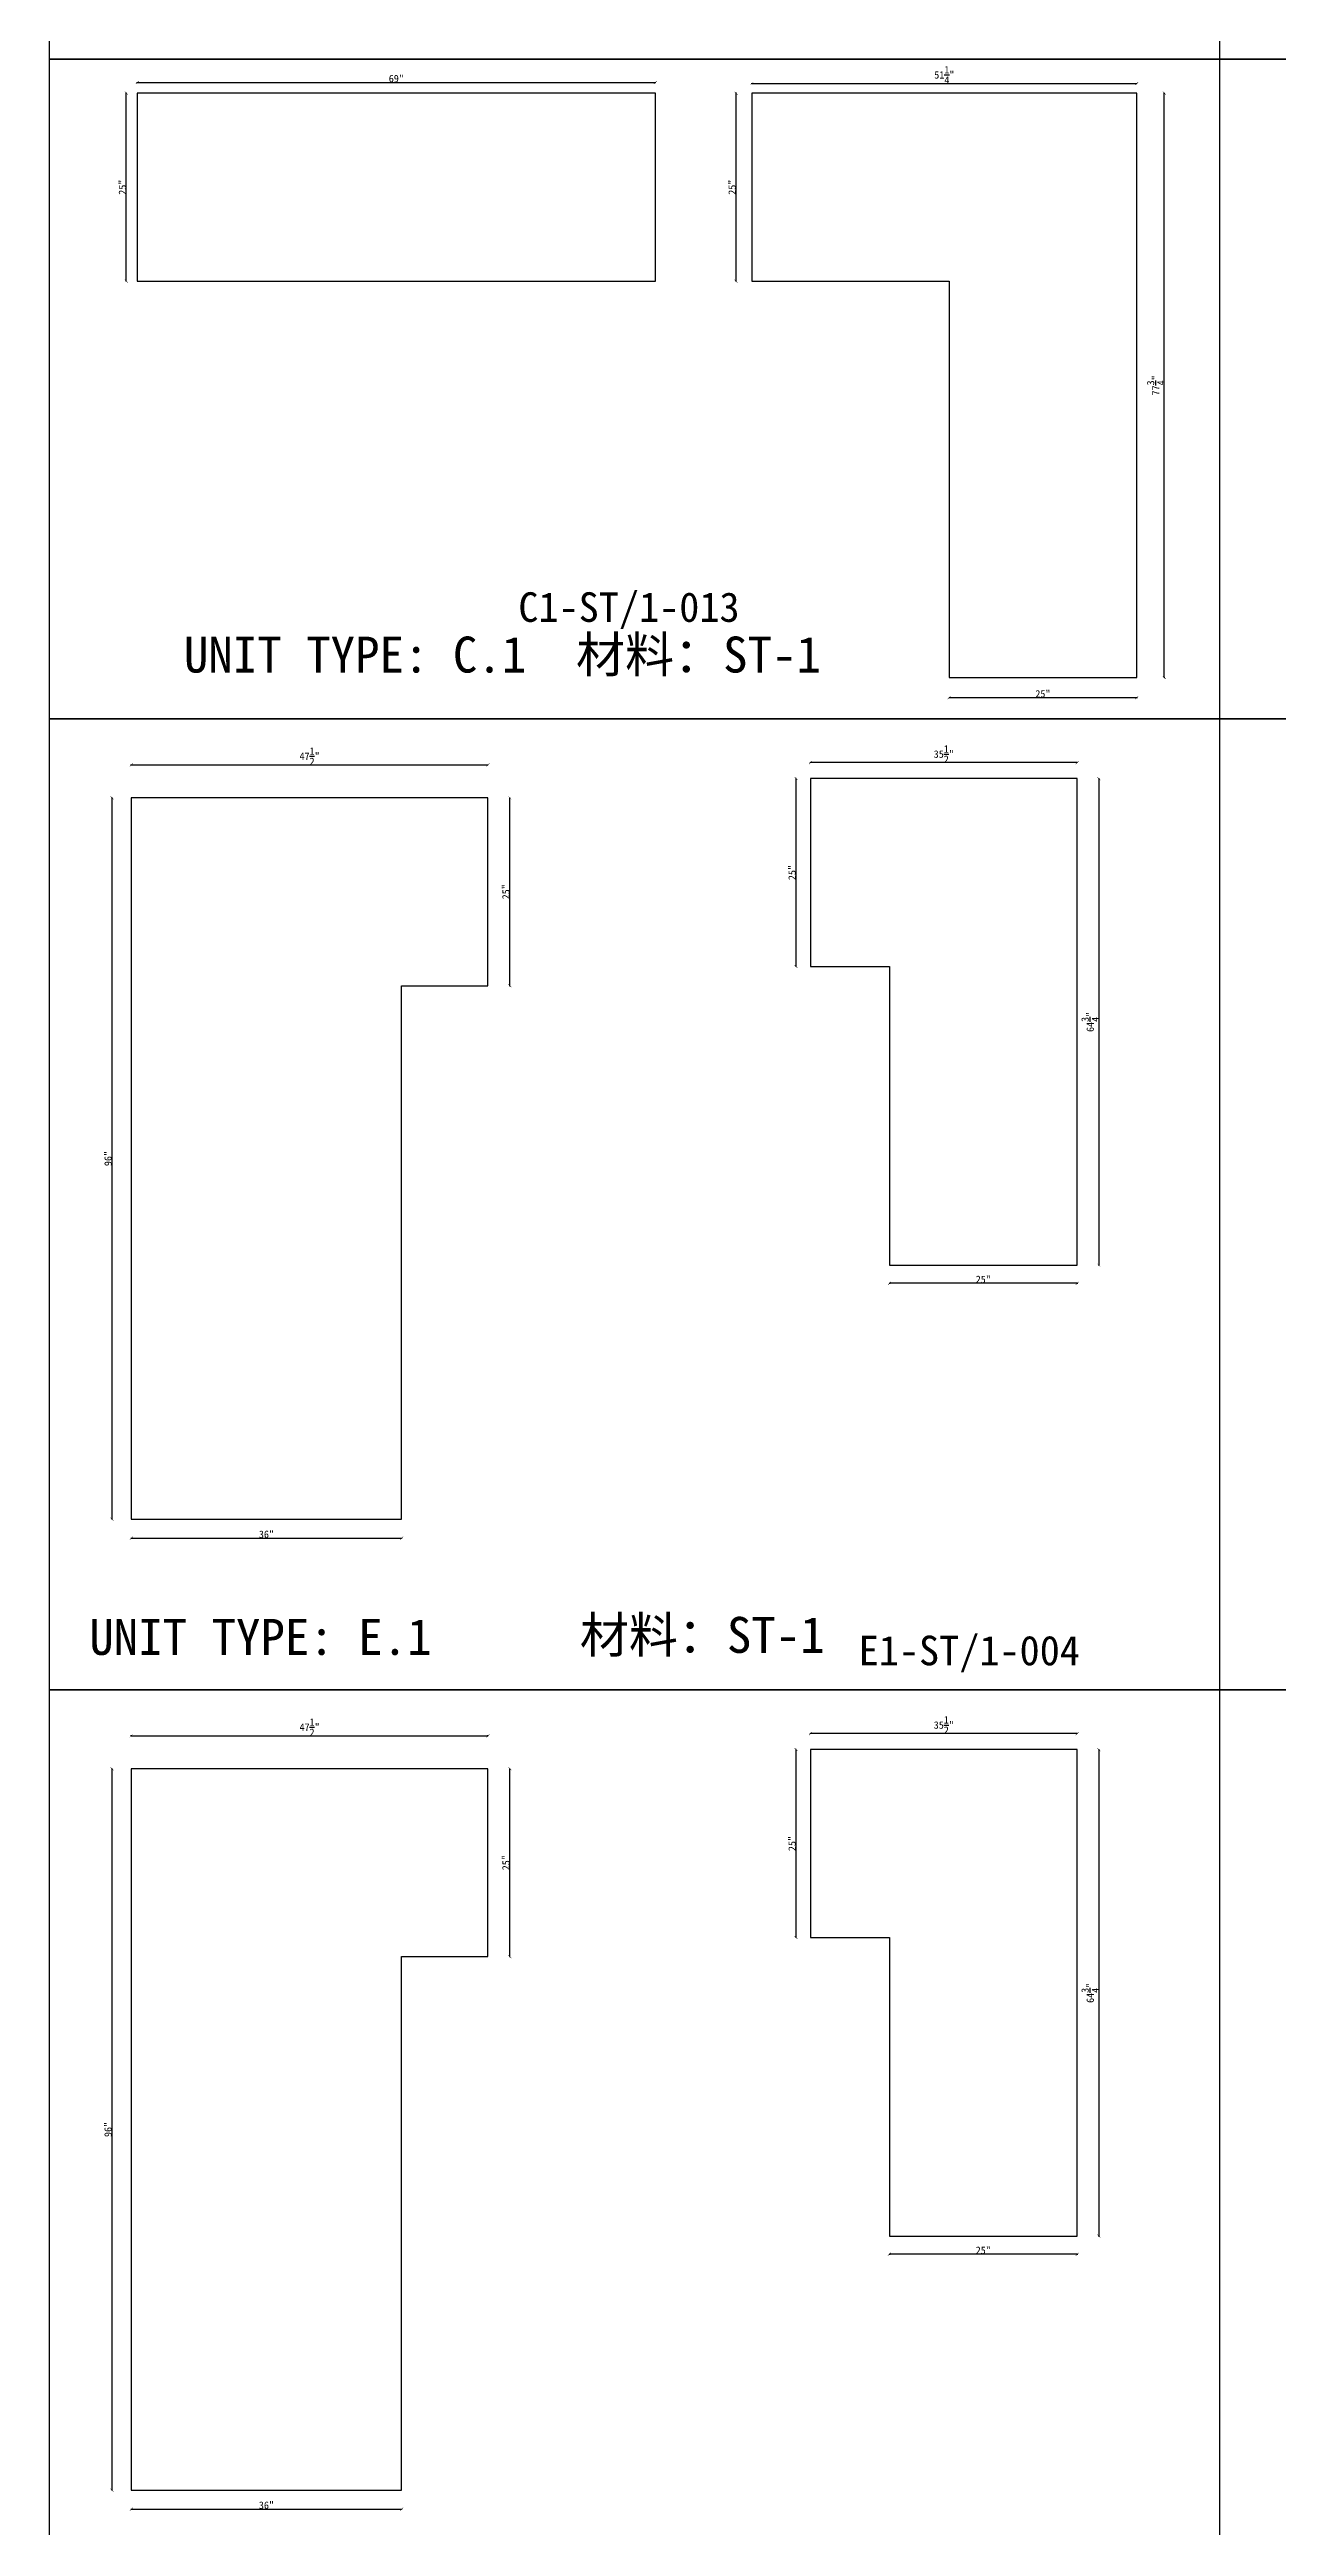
# Model space of a CAD drawing. Header units: millimetres. Extents: x -46966 to 138077, y -48408 to 2116.
# Drawn here: x 102126 to 106279, y -12752 to -4379 of the extents above; entities that cross this region are included whole.
import ezdxf
from ezdxf.enums import TextEntityAlignment as Align

# ---------------------------------------------------------------- set-up
doc = ezdxf.new("R2010")
doc.units = ezdxf.units.MM
doc.layers.add('PART_NUMBER', color=3, linetype='Continuous')
doc.styles.add('样式 1', font='')
doc.styles.get('样式 1').set_extended_font_data('NSimSun')
doc.dimstyles.new('副本 ISO-25', dxfattribs={"dimtxt": 25, "dimasz": 10, "dimexe": 1.5, "dimexo": 0.5, "dimtad": 1, "dimlfac": 0.03937, "dimlunit": 5, "dimtxsty": '样式 1', "dimblk": 'ARCHTICK', "dimcen": 2.5, "dimclrd": 256, "dimclrt": 1, "dimazin": 3, "dimtfac": 1, "dimtmove": 0, "dimatfit": 3, "dimfxlon": 1})

# ---------------------------------------------------------------- blocks, each defined once
blk = doc.blocks.new('_ArchTick')
at = {"color": 0, "linetype": 'ByBlock', "const_width": 0.15}
blk.add_lwpolyline([(-0.5, -0.5), (0.5, 0.5)], dxfattribs=at)
blk = doc.blocks.new('*D1641')
at = {"color": 0, "lineweight": -2, "transparency": 16777216}
for p, q in [((102386.8, -4526.7), (102384.3, -4526.7)), ((102386.8, -5161.7), (102384.3, -5161.7))]:
    blk.add_line(p, q, dxfattribs=at)
at = {"lineweight": -2, "transparency": 16777216}
blk.add_line((102385.8, -5161.7), (102385.8, -4526.7), dxfattribs=at)
at = {"layer": 'Defpoints', "color": 0, "transparency": 16777216}
for p in [(102385.8, -4526.7), (102422.7, -4526.7), (102422.7, -5161.7)]:
    blk.add_point(p, dxfattribs=at)
at = {"lineweight": -2, "transparency": 16777216, "xscale": 10, "yscale": 10, "zscale": 10}
for p, rotation in [((102385.8, -4526.7), 90), ((102385.8, -5161.7), 270)]:
    blk.add_blockref('_ArchTick', p, dxfattribs=dict(at, rotation=rotation))
at = {"color": 1, "transparency": 16777216, "insert": (102372.7, -4844.2), "char_height": 25, "attachment_point": 5, "rotation": 90, "style": '样式 1'}
blk.add_mtext('\\A1;25"', dxfattribs=at)
blk = doc.blocks.new('*D1642')
at = {"color": 0, "lineweight": -2, "transparency": 16777216}
for p, q in [((102422.7, -4491.3), (102422.7, -4488.8)), ((104175.3, -4491.3), (104175.3, -4488.8))]:
    blk.add_line(p, q, dxfattribs=at)
at = {"lineweight": -2, "transparency": 16777216}
blk.add_line((102422.7, -4490.3), (104175.3, -4490.3), dxfattribs=at)
at = {"layer": 'Defpoints', "color": 0, "transparency": 16777216}
for p in [(104175.3, -4490.3), (102422.7, -4526.7), (104175.3, -4526.7)]:
    blk.add_point(p, dxfattribs=at)
at = {"lineweight": -2, "transparency": 16777216, "xscale": 10, "yscale": 10, "zscale": 10, "rotation": 180}
blk.add_blockref('_ArchTick', (102422.7, -4490.3), dxfattribs=at)
at = {"lineweight": -2, "transparency": 16777216, "xscale": 10, "yscale": 10, "zscale": 10}
blk.add_blockref('_ArchTick', (104175.3, -4490.3), dxfattribs=at)
at = {"color": 1, "transparency": 16777216, "insert": (103299, -4477.2), "char_height": 25, "attachment_point": 5, "style": '样式 1'}
blk.add_mtext('\\A1;69"', dxfattribs=at)
blk = doc.blocks.new('*D1643')
at = {"color": 0, "lineweight": -2, "transparency": 16777216}
for p, q in [((104501.6, -4494.5), (104501.6, -4492)), ((105803.4, -4494.5), (105803.4, -4492))]:
    blk.add_line(p, q, dxfattribs=at)
at = {"lineweight": -2, "transparency": 16777216}
blk.add_line((104501.6, -4493.5), (105803.4, -4493.5), dxfattribs=at)
at = {"layer": 'Defpoints', "color": 0, "transparency": 16777216}
for p in [(105803.4, -4493.5), (104501.6, -4526.7), (105803.4, -4526.7)]:
    blk.add_point(p, dxfattribs=at)
at = {"lineweight": -2, "transparency": 16777216, "xscale": 10, "yscale": 10, "zscale": 10, "rotation": 180}
blk.add_blockref('_ArchTick', (104501.6, -4493.5), dxfattribs=at)
at = {"lineweight": -2, "transparency": 16777216, "xscale": 10, "yscale": 10, "zscale": 10}
blk.add_blockref('_ArchTick', (105803.4, -4493.5), dxfattribs=at)
at = {"color": 1, "transparency": 16777216, "insert": (105152.5, -4464.5), "char_height": 25, "attachment_point": 5, "style": '样式 1'}
blk.add_mtext('\\A1;51{\\H1x;\\S1/4;}"', dxfattribs=at)
blk = doc.blocks.new('*D1644')
at = {"color": 0, "lineweight": -2, "transparency": 16777216}
for p, q in [((104449.2, -4526.7), (104446.7, -4526.7)), ((104449.2, -5161.7), (104446.7, -5161.7))]:
    blk.add_line(p, q, dxfattribs=at)
at = {"lineweight": -2, "transparency": 16777216}
blk.add_line((104448.2, -5161.7), (104448.2, -4526.7), dxfattribs=at)
at = {"layer": 'Defpoints', "color": 0, "transparency": 16777216}
for p in [(104448.2, -4526.7), (104501.6, -4526.7), (104501.6, -5161.7)]:
    blk.add_point(p, dxfattribs=at)
at = {"lineweight": -2, "transparency": 16777216, "xscale": 10, "yscale": 10, "zscale": 10}
for p, rotation in [((104448.2, -4526.7), 90), ((104448.2, -5161.7), 270)]:
    blk.add_blockref('_ArchTick', p, dxfattribs=dict(at, rotation=rotation))
at = {"color": 1, "transparency": 16777216, "insert": (104435, -4844.2), "char_height": 25, "attachment_point": 5, "rotation": 90, "style": '样式 1'}
blk.add_mtext('\\A1;25"', dxfattribs=at)
blk = doc.blocks.new('*D1645')
at = {"color": 0, "lineweight": -2, "transparency": 16777216}
for p, q in [((105168.4, -6568.9), (105168.4, -6571.4)), ((105803.4, -6568.9), (105803.4, -6571.4))]:
    blk.add_line(p, q, dxfattribs=at)
at = {"lineweight": -2, "transparency": 16777216}
blk.add_line((105803.4, -6569.9), (105168.4, -6569.9), dxfattribs=at)
at = {"layer": 'Defpoints', "color": 0, "transparency": 16777216}
for p in [(105168.4, -6501.5), (105803.4, -6501.5), (105168.4, -6569.9)]:
    blk.add_point(p, dxfattribs=at)
at = {"lineweight": -2, "transparency": 16777216, "xscale": 10, "yscale": 10, "zscale": 10, "rotation": 180}
blk.add_blockref('_ArchTick', (105168.4, -6569.9), dxfattribs=at)
at = {"lineweight": -2, "transparency": 16777216, "xscale": 10, "yscale": 10, "zscale": 10}
blk.add_blockref('_ArchTick', (105803.4, -6569.9), dxfattribs=at)
at = {"color": 1, "transparency": 16777216, "insert": (105485.9, -6556.8), "char_height": 25, "attachment_point": 5, "style": '样式 1'}
blk.add_mtext('\\A1;25"', dxfattribs=at)
blk = doc.blocks.new('*D1646')
at = {"color": 0, "lineweight": -2, "transparency": 16777216}
for p, q in [((105895.6, -4526.7), (105898.1, -4526.7)), ((105895.6, -6501.5), (105898.1, -6501.5))]:
    blk.add_line(p, q, dxfattribs=at)
at = {"lineweight": -2, "transparency": 16777216}
blk.add_line((105896.6, -6501.5), (105896.6, -4526.7), dxfattribs=at)
at = {"layer": 'Defpoints', "color": 0, "transparency": 16777216}
for p in [(105803.4, -4526.7), (105896.6, -4526.7), (105803.4, -6501.5)]:
    blk.add_point(p, dxfattribs=at)
at = {"lineweight": -2, "transparency": 16777216, "xscale": 10, "yscale": 10, "zscale": 10}
for p, rotation in [((105896.6, -4526.7), 90), ((105896.6, -6501.5), 270)]:
    blk.add_blockref('_ArchTick', p, dxfattribs=dict(at, rotation=rotation))
at = {"color": 1, "transparency": 16777216, "insert": (105867.5, -5514.1), "char_height": 25, "attachment_point": 5, "rotation": 90, "style": '样式 1'}
blk.add_mtext('\\A1;77{\\H1x;\\S3/4;}"', dxfattribs=at)
blk = doc.blocks.new('*D1651')
at = {"color": 0, "lineweight": -2, "transparency": 16777216}
for p, q in [((104700, -6790.4), (104700, -6787.9)), ((105601.7, -6790.4), (105601.7, -6787.9))]:
    blk.add_line(p, q, dxfattribs=at)
at = {"lineweight": -2, "transparency": 16777216}
blk.add_line((105601.7, -6789.4), (104700, -6789.4), dxfattribs=at)
at = {"layer": 'Defpoints', "color": 0, "transparency": 16777216}
for p in [(104700, -6789.4), (104700, -6843.4), (105601.7, -6843.4)]:
    blk.add_point(p, dxfattribs=at)
at = {"lineweight": -2, "transparency": 16777216, "xscale": 10, "yscale": 10, "zscale": 10, "rotation": 180}
blk.add_blockref('_ArchTick', (104700, -6789.4), dxfattribs=at)
at = {"lineweight": -2, "transparency": 16777216, "xscale": 10, "yscale": 10, "zscale": 10}
blk.add_blockref('_ArchTick', (105601.7, -6789.4), dxfattribs=at)
at = {"color": 1, "transparency": 16777216, "insert": (105150.8, -6760.4), "char_height": 25, "attachment_point": 5, "style": '样式 1'}
blk.add_mtext('\\A1;35{\\H1x;\\S1/2;}"', dxfattribs=at)
blk = doc.blocks.new('*D1652')
at = {"color": 0, "lineweight": -2, "transparency": 16777216}
for p, q in [((105674.1, -6843.4), (105676.6, -6843.4)), ((105674.1, -8488), (105676.6, -8488))]:
    blk.add_line(p, q, dxfattribs=at)
at = {"lineweight": -2, "transparency": 16777216}
blk.add_line((105675.1, -6843.4), (105675.1, -8488), dxfattribs=at)
at = {"layer": 'Defpoints', "color": 0, "transparency": 16777216}
for p in [(105601.7, -6843.4), (105601.7, -8488), (105675.1, -8488)]:
    blk.add_point(p, dxfattribs=at)
at = {"lineweight": -2, "transparency": 16777216, "xscale": 10, "yscale": 10, "zscale": 10}
for p, rotation in [((105675.1, -6843.4), 90), ((105675.1, -8488), 270)]:
    blk.add_blockref('_ArchTick', p, dxfattribs=dict(at, rotation=rotation))
at = {"color": 1, "transparency": 16777216, "insert": (105646, -7665.7), "char_height": 25, "attachment_point": 5, "rotation": 90, "style": '样式 1'}
blk.add_mtext('\\A1;64{\\H1x;\\S3/4;}"', dxfattribs=at)
blk = doc.blocks.new('*D1653')
at = {"color": 0, "lineweight": -2, "transparency": 16777216}
for p, q in [((104966.7, -8548.3), (104966.7, -8550.8)), ((105601.7, -8548.3), (105601.7, -8550.8))]:
    blk.add_line(p, q, dxfattribs=at)
at = {"lineweight": -2, "transparency": 16777216}
blk.add_line((105601.7, -8549.3), (104966.7, -8549.3), dxfattribs=at)
at = {"layer": 'Defpoints', "color": 0, "transparency": 16777216}
for p in [(104966.7, -8488), (105601.7, -8488), (104966.7, -8549.3)]:
    blk.add_point(p, dxfattribs=at)
at = {"lineweight": -2, "transparency": 16777216, "xscale": 10, "yscale": 10, "zscale": 10, "rotation": 180}
blk.add_blockref('_ArchTick', (104966.7, -8549.3), dxfattribs=at)
at = {"lineweight": -2, "transparency": 16777216, "xscale": 10, "yscale": 10, "zscale": 10}
blk.add_blockref('_ArchTick', (105601.7, -8549.3), dxfattribs=at)
at = {"color": 1, "transparency": 16777216, "insert": (105284.2, -8536.2), "char_height": 25, "attachment_point": 5, "style": '样式 1'}
blk.add_mtext('\\A1;25"', dxfattribs=at)
blk = doc.blocks.new('*D1654')
at = {"color": 0, "lineweight": -2, "transparency": 16777216}
for p, q in [((104651.9, -6843.4), (104649.4, -6843.4)), ((104651.9, -7478.4), (104649.4, -7478.4))]:
    blk.add_line(p, q, dxfattribs=at)
at = {"lineweight": -2, "transparency": 16777216}
blk.add_line((104650.9, -7478.4), (104650.9, -6843.4), dxfattribs=at)
at = {"layer": 'Defpoints', "color": 0, "transparency": 16777216}
for p in [(104650.9, -6843.4), (104700, -6843.4), (104700, -7478.4)]:
    blk.add_point(p, dxfattribs=at)
at = {"lineweight": -2, "transparency": 16777216, "xscale": 10, "yscale": 10, "zscale": 10}
for p, rotation in [((104650.9, -6843.4), 90), ((104650.9, -7478.4), 270)]:
    blk.add_blockref('_ArchTick', p, dxfattribs=dict(at, rotation=rotation))
at = {"color": 1, "transparency": 16777216, "insert": (104637.8, -7160.9), "char_height": 25, "attachment_point": 5, "rotation": 90, "style": '样式 1'}
blk.add_mtext('\\A1;25"', dxfattribs=at)
blk = doc.blocks.new('*D1655')
at = {"color": 0, "lineweight": -2, "transparency": 16777216}
for p, q in [((102402.5, -6797.6), (102402.5, -6795.1)), ((103609, -6797.6), (103609, -6795.1))]:
    blk.add_line(p, q, dxfattribs=at)
at = {"lineweight": -2, "transparency": 16777216}
blk.add_line((102402.5, -6796.6), (103609, -6796.6), dxfattribs=at)
at = {"layer": 'Defpoints', "color": 0, "transparency": 16777216}
for p in [(103609, -6796.6), (102402.5, -6908.4), (103609, -6908.4)]:
    blk.add_point(p, dxfattribs=at)
at = {"lineweight": -2, "transparency": 16777216, "xscale": 10, "yscale": 10, "zscale": 10, "rotation": 180}
blk.add_blockref('_ArchTick', (102402.5, -6796.6), dxfattribs=at)
at = {"lineweight": -2, "transparency": 16777216, "xscale": 10, "yscale": 10, "zscale": 10}
blk.add_blockref('_ArchTick', (103609, -6796.6), dxfattribs=at)
at = {"color": 1, "transparency": 16777216, "insert": (103005.7, -6767.6), "char_height": 25, "attachment_point": 5, "style": '样式 1'}
blk.add_mtext('\\A1;47{\\H1x;\\S1/2;}"', dxfattribs=at)
blk = doc.blocks.new('*D1656')
at = {"color": 0, "lineweight": -2, "transparency": 16777216}
for p, q in [((102338.2, -6908.4), (102335.7, -6908.4)), ((102338.2, -9346.8), (102335.7, -9346.8))]:
    blk.add_line(p, q, dxfattribs=at)
at = {"lineweight": -2, "transparency": 16777216}
blk.add_line((102337.2, -6908.4), (102337.2, -9346.8), dxfattribs=at)
at = {"layer": 'Defpoints', "color": 0, "transparency": 16777216}
for p in [(102402.5, -6908.4), (102337.2, -9346.8), (102402.5, -9346.8)]:
    blk.add_point(p, dxfattribs=at)
at = {"lineweight": -2, "transparency": 16777216, "xscale": 10, "yscale": 10, "zscale": 10}
for p, rotation in [((102337.2, -6908.4), 90), ((102337.2, -9346.8), 270)]:
    blk.add_blockref('_ArchTick', p, dxfattribs=dict(at, rotation=rotation))
at = {"color": 1, "transparency": 16777216, "insert": (102324.1, -8127.6), "char_height": 25, "attachment_point": 5, "rotation": 90, "style": '样式 1'}
blk.add_mtext('\\A1;96"', dxfattribs=at)
blk = doc.blocks.new('*D1657')
at = {"color": 0, "lineweight": -2, "transparency": 16777216}
for p, q in [((102402.5, -9409.9), (102402.5, -9412.4)), ((103316.9, -9409.9), (103316.9, -9412.4))]:
    blk.add_line(p, q, dxfattribs=at)
at = {"lineweight": -2, "transparency": 16777216}
blk.add_line((102402.5, -9410.9), (103316.9, -9410.9), dxfattribs=at)
at = {"layer": 'Defpoints', "color": 0, "transparency": 16777216}
for p in [(102402.5, -9346.8), (103316.9, -9346.8), (103316.9, -9410.9)]:
    blk.add_point(p, dxfattribs=at)
at = {"lineweight": -2, "transparency": 16777216, "xscale": 10, "yscale": 10, "zscale": 10, "rotation": 180}
blk.add_blockref('_ArchTick', (102402.5, -9410.9), dxfattribs=at)
at = {"lineweight": -2, "transparency": 16777216, "xscale": 10, "yscale": 10, "zscale": 10}
blk.add_blockref('_ArchTick', (103316.9, -9410.9), dxfattribs=at)
at = {"color": 1, "transparency": 16777216, "insert": (102859.7, -9397.8), "char_height": 25, "attachment_point": 5, "style": '样式 1'}
blk.add_mtext('\\A1;36"', dxfattribs=at)
blk = doc.blocks.new('*D1658')
at = {"color": 0, "lineweight": -2, "transparency": 16777216}
for p, q in [((103682, -6908.4), (103684.5, -6908.4)), ((103682, -7543.4), (103684.5, -7543.4))]:
    blk.add_line(p, q, dxfattribs=at)
at = {"lineweight": -2, "transparency": 16777216}
blk.add_line((103683, -7543.4), (103683, -6908.4), dxfattribs=at)
at = {"layer": 'Defpoints', "color": 0, "transparency": 16777216}
for p in [(103609, -6908.4), (103683, -6908.4), (103609, -7543.4)]:
    blk.add_point(p, dxfattribs=at)
at = {"lineweight": -2, "transparency": 16777216, "xscale": 10, "yscale": 10, "zscale": 10}
for p, rotation in [((103683, -6908.4), 90), ((103683, -7543.4), 270)]:
    blk.add_blockref('_ArchTick', p, dxfattribs=dict(at, rotation=rotation))
at = {"color": 1, "transparency": 16777216, "insert": (103669.8, -7225.9), "char_height": 25, "attachment_point": 5, "rotation": 90, "style": '样式 1'}
blk.add_mtext('\\A1;25"', dxfattribs=at)
blk = doc.blocks.new('*D1730')
at = {"color": 0, "lineweight": -2, "transparency": 16777216}
for p, q in [((104700, -10072.5), (104700, -10070)), ((105601.7, -10072.5), (105601.7, -10070))]:
    blk.add_line(p, q, dxfattribs=at)
at = {"lineweight": -2, "transparency": 16777216}
blk.add_line((105601.7, -10071.5), (104700, -10071.5), dxfattribs=at)
at = {"layer": 'Defpoints', "color": 0, "transparency": 16777216}
for p in [(104700, -10071.5), (104700, -10125.5), (105601.7, -10125.5)]:
    blk.add_point(p, dxfattribs=at)
at = {"lineweight": -2, "transparency": 16777216, "xscale": 10, "yscale": 10, "zscale": 10, "rotation": 180}
blk.add_blockref('_ArchTick', (104700, -10071.5), dxfattribs=at)
at = {"lineweight": -2, "transparency": 16777216, "xscale": 10, "yscale": 10, "zscale": 10}
blk.add_blockref('_ArchTick', (105601.7, -10071.5), dxfattribs=at)
at = {"color": 1, "transparency": 16777216, "insert": (105150.8, -10042.5), "char_height": 25, "attachment_point": 5, "style": '样式 1'}
blk.add_mtext('\\A1;35{\\H1x;\\S1/2;}"', dxfattribs=at)
blk = doc.blocks.new('*D1731')
at = {"color": 0, "lineweight": -2, "transparency": 16777216}
for p, q in [((105674.1, -10125.5), (105676.6, -10125.5)), ((105674.1, -11770.1), (105676.6, -11770.1))]:
    blk.add_line(p, q, dxfattribs=at)
at = {"lineweight": -2, "transparency": 16777216}
blk.add_line((105675.1, -10125.5), (105675.1, -11770.1), dxfattribs=at)
at = {"layer": 'Defpoints', "color": 0, "transparency": 16777216}
for p in [(105601.7, -10125.5), (105601.7, -11770.1), (105675.1, -11770.1)]:
    blk.add_point(p, dxfattribs=at)
at = {"lineweight": -2, "transparency": 16777216, "xscale": 10, "yscale": 10, "zscale": 10}
for p, rotation in [((105675.1, -10125.5), 90), ((105675.1, -11770.1), 270)]:
    blk.add_blockref('_ArchTick', p, dxfattribs=dict(at, rotation=rotation))
at = {"color": 1, "transparency": 16777216, "insert": (105646, -10947.8), "char_height": 25, "attachment_point": 5, "rotation": 90, "style": '样式 1'}
blk.add_mtext('\\A1;64{\\H1x;\\S3/4;}"', dxfattribs=at)
blk = doc.blocks.new('*D1732')
at = {"color": 0, "lineweight": -2, "transparency": 16777216}
for p, q in [((104966.7, -11830.4), (104966.7, -11832.9)), ((105601.7, -11830.4), (105601.7, -11832.9))]:
    blk.add_line(p, q, dxfattribs=at)
at = {"lineweight": -2, "transparency": 16777216}
blk.add_line((105601.7, -11831.4), (104966.7, -11831.4), dxfattribs=at)
at = {"layer": 'Defpoints', "color": 0, "transparency": 16777216}
for p in [(104966.7, -11770.1), (105601.7, -11770.1), (104966.7, -11831.4)]:
    blk.add_point(p, dxfattribs=at)
at = {"lineweight": -2, "transparency": 16777216, "xscale": 10, "yscale": 10, "zscale": 10, "rotation": 180}
blk.add_blockref('_ArchTick', (104966.7, -11831.4), dxfattribs=at)
at = {"lineweight": -2, "transparency": 16777216, "xscale": 10, "yscale": 10, "zscale": 10}
blk.add_blockref('_ArchTick', (105601.7, -11831.4), dxfattribs=at)
at = {"color": 1, "transparency": 16777216, "insert": (105284.2, -11818.2), "char_height": 25, "attachment_point": 5, "style": '样式 1'}
blk.add_mtext('\\A1;25"', dxfattribs=at)
blk = doc.blocks.new('*D1733')
at = {"color": 0, "lineweight": -2, "transparency": 16777216}
for p, q in [((104651.9, -10125.5), (104649.4, -10125.5)), ((104651.9, -10760.5), (104649.4, -10760.5))]:
    blk.add_line(p, q, dxfattribs=at)
at = {"lineweight": -2, "transparency": 16777216}
blk.add_line((104650.9, -10760.5), (104650.9, -10125.5), dxfattribs=at)
at = {"layer": 'Defpoints', "color": 0, "transparency": 16777216}
for p in [(104650.9, -10125.5), (104700, -10125.5), (104700, -10760.5)]:
    blk.add_point(p, dxfattribs=at)
at = {"lineweight": -2, "transparency": 16777216, "xscale": 10, "yscale": 10, "zscale": 10}
for p, rotation in [((104650.9, -10125.5), 90), ((104650.9, -10760.5), 270)]:
    blk.add_blockref('_ArchTick', p, dxfattribs=dict(at, rotation=rotation))
at = {"color": 1, "transparency": 16777216, "insert": (104637.8, -10443), "char_height": 25, "attachment_point": 5, "rotation": 90, "style": '样式 1'}
blk.add_mtext('\\A1;25"', dxfattribs=at)
blk = doc.blocks.new('*D1734')
at = {"color": 0, "lineweight": -2, "transparency": 16777216}
for p, q in [((102402.5, -10079.7), (102402.5, -10077.2)), ((103609, -10079.7), (103609, -10077.2))]:
    blk.add_line(p, q, dxfattribs=at)
at = {"lineweight": -2, "transparency": 16777216}
blk.add_line((102402.5, -10078.7), (103609, -10078.7), dxfattribs=at)
at = {"layer": 'Defpoints', "color": 0, "transparency": 16777216}
for p in [(103609, -10078.7), (102402.5, -10190.4), (103609, -10190.4)]:
    blk.add_point(p, dxfattribs=at)
at = {"lineweight": -2, "transparency": 16777216, "xscale": 10, "yscale": 10, "zscale": 10, "rotation": 180}
blk.add_blockref('_ArchTick', (102402.5, -10078.7), dxfattribs=at)
at = {"lineweight": -2, "transparency": 16777216, "xscale": 10, "yscale": 10, "zscale": 10}
blk.add_blockref('_ArchTick', (103609, -10078.7), dxfattribs=at)
at = {"color": 1, "transparency": 16777216, "insert": (103005.7, -10049.7), "char_height": 25, "attachment_point": 5, "style": '样式 1'}
blk.add_mtext('\\A1;47{\\H1x;\\S1/2;}"', dxfattribs=at)
blk = doc.blocks.new('*D1735')
at = {"color": 0, "lineweight": -2, "transparency": 16777216}
for p, q in [((102338.2, -10190.4), (102335.7, -10190.4)), ((102338.2, -12628.8), (102335.7, -12628.8))]:
    blk.add_line(p, q, dxfattribs=at)
at = {"lineweight": -2, "transparency": 16777216}
blk.add_line((102337.2, -10190.4), (102337.2, -12628.8), dxfattribs=at)
at = {"layer": 'Defpoints', "color": 0, "transparency": 16777216}
for p in [(102402.5, -10190.4), (102337.2, -12628.8), (102402.5, -12628.8)]:
    blk.add_point(p, dxfattribs=at)
at = {"lineweight": -2, "transparency": 16777216, "xscale": 10, "yscale": 10, "zscale": 10}
for p, rotation in [((102337.2, -10190.4), 90), ((102337.2, -12628.8), 270)]:
    blk.add_blockref('_ArchTick', p, dxfattribs=dict(at, rotation=rotation))
at = {"color": 1, "transparency": 16777216, "insert": (102324.1, -11409.6), "char_height": 25, "attachment_point": 5, "rotation": 90, "style": '样式 1'}
blk.add_mtext('\\A1;96"', dxfattribs=at)
blk = doc.blocks.new('*D1736')
at = {"color": 0, "lineweight": -2, "transparency": 16777216}
for p, q in [((102402.5, -12692), (102402.5, -12694.5)), ((103316.9, -12692), (103316.9, -12694.5))]:
    blk.add_line(p, q, dxfattribs=at)
at = {"lineweight": -2, "transparency": 16777216}
blk.add_line((102402.5, -12693), (103316.9, -12693), dxfattribs=at)
at = {"layer": 'Defpoints', "color": 0, "transparency": 16777216}
for p in [(102402.5, -12628.8), (103316.9, -12628.8), (103316.9, -12693)]:
    blk.add_point(p, dxfattribs=at)
at = {"lineweight": -2, "transparency": 16777216, "xscale": 10, "yscale": 10, "zscale": 10, "rotation": 180}
blk.add_blockref('_ArchTick', (102402.5, -12693), dxfattribs=at)
at = {"lineweight": -2, "transparency": 16777216, "xscale": 10, "yscale": 10, "zscale": 10}
blk.add_blockref('_ArchTick', (103316.9, -12693), dxfattribs=at)
at = {"color": 1, "transparency": 16777216, "insert": (102859.7, -12679.9), "char_height": 25, "attachment_point": 5, "style": '样式 1'}
blk.add_mtext('\\A1;36"', dxfattribs=at)
blk = doc.blocks.new('*D1737')
at = {"color": 0, "lineweight": -2, "transparency": 16777216}
for p, q in [((103682, -10190.4), (103684.5, -10190.4)), ((103682, -10825.4), (103684.5, -10825.4))]:
    blk.add_line(p, q, dxfattribs=at)
at = {"lineweight": -2, "transparency": 16777216}
blk.add_line((103683, -10825.4), (103683, -10190.4), dxfattribs=at)
at = {"layer": 'Defpoints', "color": 0, "transparency": 16777216}
for p in [(103609, -10190.4), (103683, -10190.4), (103609, -10825.4)]:
    blk.add_point(p, dxfattribs=at)
at = {"lineweight": -2, "transparency": 16777216, "xscale": 10, "yscale": 10, "zscale": 10}
for p, rotation in [((103683, -10190.4), 90), ((103683, -10825.4), 270)]:
    blk.add_blockref('_ArchTick', p, dxfattribs=dict(at, rotation=rotation))
at = {"color": 1, "transparency": 16777216, "insert": (103669.8, -10507.9), "char_height": 25, "attachment_point": 5, "rotation": 90, "style": '样式 1'}
blk.add_mtext('\\A1;25"', dxfattribs=at)

msp = doc.modelspace()

# ---------------------------------------------------------------- linework, layer by layer
at = {"color": 1}
for points in [[(102125.971, -2182.184), (106082.853, -2182.184), (106082.853, -4411.751), (102125.971, -4411.751)], [(106082.853, -4411.751), (108874.727, -4411.751), (108874.727, -2182.184), (106082.853, -2182.184)], [(102125.971, -4411.751), (106082.853, -4411.751), (106082.853, -6641.319), (102125.971, -6641.319)], [(106082.853, -6641.319), (108874.727, -6641.319), (108874.727, -4411.751), (106082.853, -4411.751)], [(102125.971, -6641.319), (106082.853, -6641.319), (106082.853, -9923.375), (102125.971, -9923.375)], [(106082.853, -9923.375), (108874.727, -9923.375), (108874.727, -6641.319), (106082.853, -6641.319)], [(102125.971, -9923.375), (106082.853, -9923.375), (106082.853, -13205.431), (102125.971, -13205.431)], [(106082.853, -13205.431), (108874.727, -13205.431), (108874.727, -9923.375), (106082.853, -9923.375)]]:
    msp.add_lwpolyline(points, close=True, dxfattribs=at)
for points in [[(102422.723, -5161.678), (104175.323, -5161.678), (104175.323, -4526.678), (102422.723, -4526.678)], [(105803.368, -4526.678), (104501.618, -4526.678), (104501.618, -5161.678), (105168.368, -5161.678), (105168.368, -6501.528), (105803.368, -6501.528)], [(105601.678, -6843.396), (104699.978, -6843.396), (104699.978, -7478.396), (104966.678, -7478.396), (104966.678, -8488.046), (105601.678, -8488.046)], [(103316.861, -7543.353), (103608.961, -7543.353), (103608.961, -6908.353), (102402.461, -6908.353), (102402.461, -9346.753), (103316.861, -9346.753)], [(105601.678, -10125.452), (104699.978, -10125.452), (104699.978, -10760.452), (104966.678, -10760.452), (104966.678, -11770.102), (105601.678, -11770.102)], [(103316.861, -10825.409), (103608.961, -10825.409), (103608.961, -10190.409), (102402.461, -10190.409), (102402.461, -12628.809), (103316.861, -12628.809)]]:
    msp.add_lwpolyline(points, close=True)

# ---------------------------------------------------------------- texts
at = {"style": '样式 1'}
for s, p in [('UNIT TYPE: C.1', (102580.395, -6484.776)), ('材料：ST-1', (103906.676, -6484.776)), ('UNIT TYPE: E.1', (102260.429, -9805.24)), ('材料：ST-1', (103919.716, -9798.585))]:
    msp.add_text(s, height=121.5865, dxfattribs=at).set_placement(p)
at = {"layer": 'PART_NUMBER', "color": 3, "style": '样式 1'}
for s, p in [('C1-ST/1-013', (104085.835, -6263.488)), ('E1-ST/1-004', (105236.981, -9790.544))]:
    msp.add_text(s, height=100, dxfattribs=at).set_placement(p, align=Align.MIDDLE_CENTER)

# ---------------------------------------------------------------- dimensions: what is measured, and where the dimension line sits
for base, p1, p2, picture, middle in [((105803.368, -4493.545), (104501.618, -4526.678), (105803.368, -4526.678), '*D1643', (105152.493, -4464.522)), ((104175.323, -4490.347), (102422.723, -4526.678), (104175.323, -4526.678), '*D1642', (103299.023, -4477.222)), ((105168.368, -6569.944), (105803.368, -6501.528), (105168.368, -6501.528), '*D1645', (105485.868, -6556.819)), ((103608.961, -6796.631), (102402.461, -6908.353), (103608.961, -6908.353), '*D1655', (103005.711, -6767.607)), ((104699.978, -6789.424), (105601.678, -6843.396), (104699.978, -6843.396), '*D1651', (105150.828, -6760.4)), ((104966.678, -8549.302), (105601.678, -8488.046), (104966.678, -8488.046), '*D1653', (105284.178, -8536.177)), ((103316.861, -9410.945), (102402.461, -9346.753), (103316.861, -9346.753), '*D1657', (102859.661, -9397.82)), ((103608.961, -10078.687), (102402.461, -10190.409), (103608.961, -10190.409), '*D1734', (103005.711, -10049.663)), ((104699.978, -10071.48), (105601.678, -10125.452), (104699.978, -10125.452), '*D1730', (105150.828, -10042.456)), ((104966.678, -11831.358), (105601.678, -11770.102), (104966.678, -11770.102), '*D1732', (105284.178, -11818.233)), ((103316.861, -12693.001), (102402.461, -12628.809), (103316.861, -12628.809), '*D1736', (102859.661, -12679.876))]:
    dim = msp.add_linear_dim(base=base, p1=p1, p2=p2, dimstyle='副本 ISO-25')
    dim.commit()
    dim.dimension.update_dxf_attribs({"geometry": picture, "text_midpoint": middle})
for base, p1, p2, picture, middle in [((102385.783, -4526.678), (102422.723, -5161.678), (102422.723, -4526.678), '*D1641', (102372.658, -4844.178)), ((104448.173, -4526.678), (104501.618, -5161.678), (104501.618, -4526.678), '*D1644', (104435.048, -4844.178)), ((105896.59, -4526.678), (105803.368, -6501.528), (105803.368, -4526.678), '*D1646', (105867.497, -5514.103)), ((104650.933, -6843.396), (104699.978, -7478.396), (104699.978, -6843.396), '*D1654', (104637.808, -7160.896)), ((105675.118, -8488.046), (105601.678, -6843.396), (105601.678, -8488.046), '*D1652', (105646.025, -7665.721)), ((102337.229, -9346.753), (102402.461, -6908.353), (102402.461, -9346.753), '*D1656', (102324.104, -8127.553)), ((103682.965, -6908.353), (103608.961, -7543.353), (103608.961, -6908.353), '*D1658', (103669.84, -7225.853)), ((104650.933, -10125.452), (104699.978, -10760.452), (104699.978, -10125.452), '*D1733', (104637.808, -10442.952)), ((105675.118, -11770.102), (105601.678, -10125.452), (105601.678, -11770.102), '*D1731', (105646.025, -10947.777)), ((102337.229, -12628.809), (102402.461, -10190.409), (102402.461, -12628.809), '*D1735', (102324.104, -11409.609)), ((103682.965, -10190.409), (103608.961, -10825.409), (103608.961, -10190.409), '*D1737', (103669.84, -10507.909))]:
    dim = msp.add_linear_dim(base=base, p1=p1, p2=p2, angle=90, dimstyle='副本 ISO-25')
    dim.commit()
    dim.dimension.update_dxf_attribs({"geometry": picture, "text_midpoint": middle})

doc.saveas('drawing.dxf')
